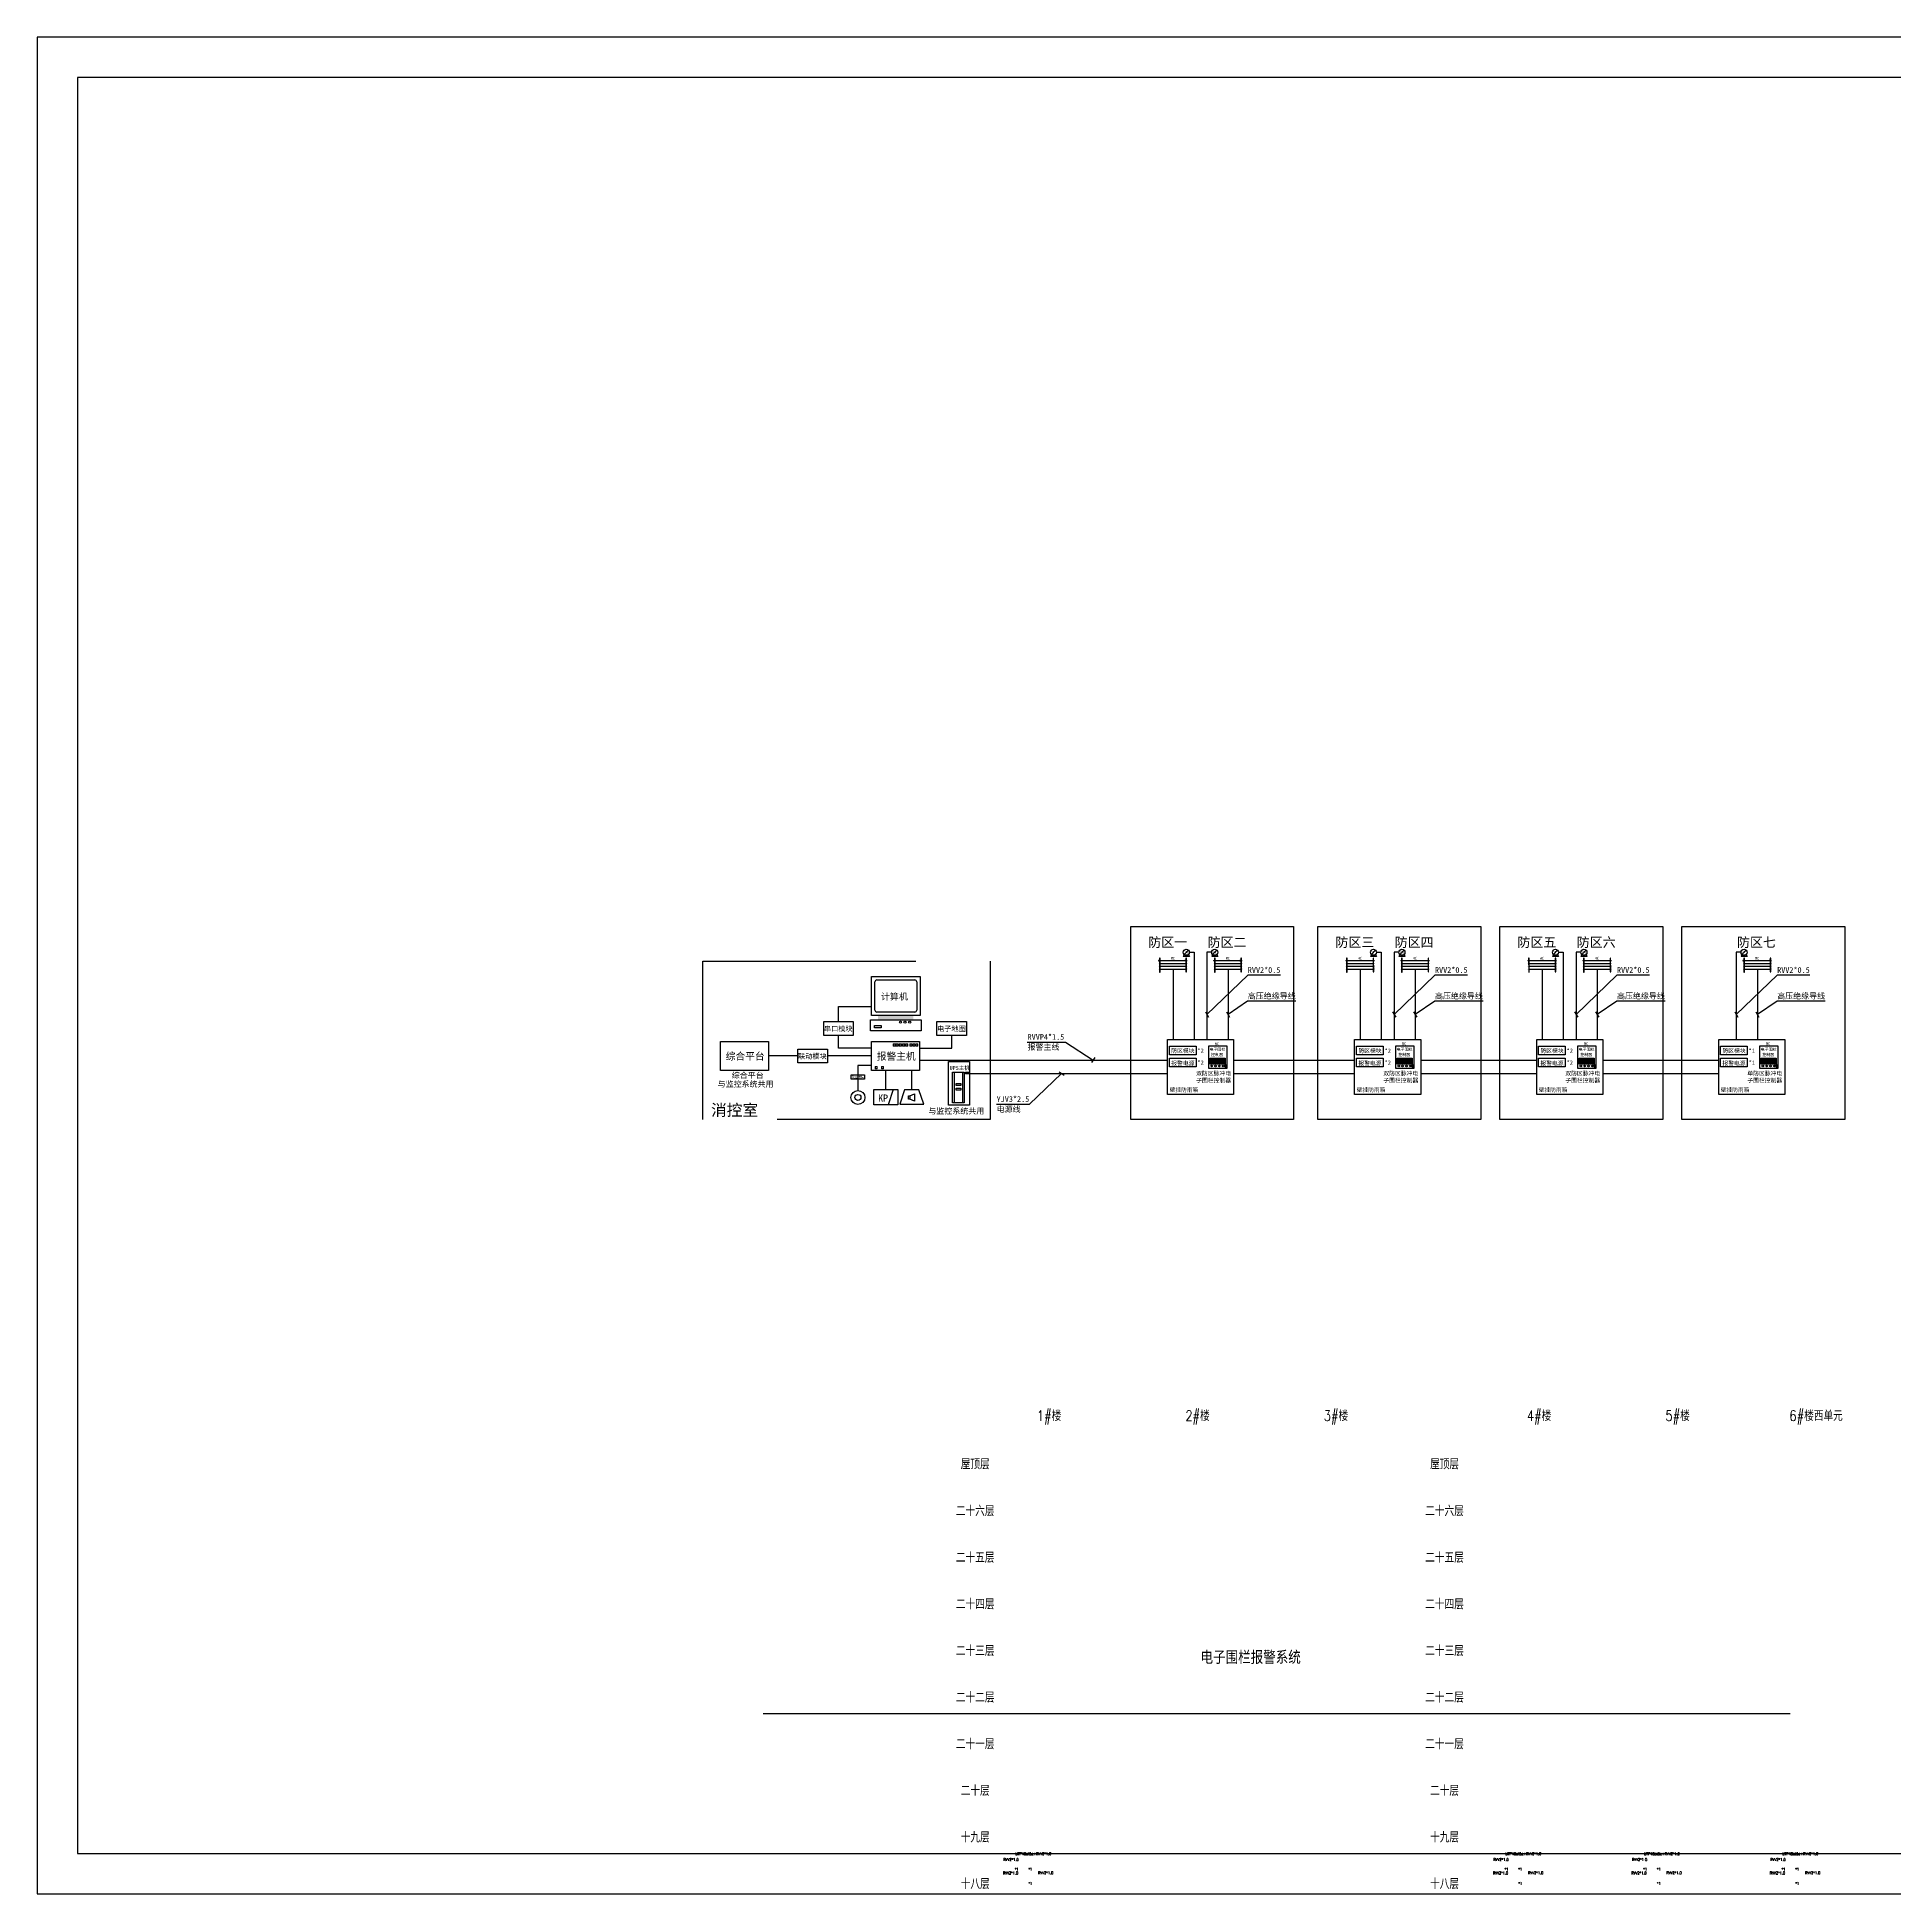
# Model space of a CAD drawing. Extents: x 2114868 to 5528286, y 1846921 to 2016792.
# Drawn here: x 2788352 to 2892991, y 1912227 to 2016792 of the extents above; entities that cross this region are included whole.
import ezdxf
from ezdxf.enums import TextEntityAlignment as Align

# ---------------------------------------------------------------- set-up
doc = ezdxf.new("R2010")
doc.units = 0
doc.header["$LTSCALE"] = 1000
doc.header["$MEASUREMENT"] = 0
doc.linetypes.add('__DASH', pattern=[0.35, 0.25, -0.1])
doc.linetypes.add('ACAD_ISO03W100', pattern=[30, 12, -18])
for name, color, linetype in [('T-EQUP-LIST-PLAN', 3, 'Continuous'), ('周界报警', 42, 'Continuous'), ('智能化', 7, 'Continuous'), ('标题栏', 7, 'Continuous')]:
    doc.layers.add(name, color=color, linetype=linetype)
doc.layers.add('修改（不打印）', color=6, linetype='Continuous', plot=False)
doc.layers.add('弱电', color=7, linetype='Continuous', lineweight=13)
doc.styles.add('-宋体', font='', dxfattribs={"width": 0.8})
doc.styles.add('_TEL_DIM', font='SIMPLEX', dxfattribs={"width": 0.8, "height": 3.5, "bigfont": 'HZTXT'})
doc.styles.add('Roman', font='romans', dxfattribs={"bigfont": 'gbcbig.shx'})
doc.styles.add('黑体', font='simhei.ttf')
doc.styles.get('-宋体').set_extended_font_data('SimSun')

# ---------------------------------------------------------------- blocks, each defined once
blk = doc.blocks.new('87487447')
at = {"layer": '智能化', "color": 1, "lineweight": -3}
blk.add_line((84799586, 93078720), (84799586, 93078305), dxfattribs=at)
for points in [[(84794556, 93081679), (84800365, 93081679), (84800365, 93069717), (84794556, 93069717)], [(84795725, 93078728), (84798884, 93078728), (84798884, 93070375), (84795725, 93070375)], [(84796215, 93078728), (84798416, 93078728), (84798416, 93070375), (84796215, 93070375)], [(84799220, 93078720), (84800250, 93078720), (84800250, 93078305), (84799220, 93078305)], [(84796720, 93075647), (84797957, 93075647), (84797957, 93075068), (84796720, 93075068)], [(84796720, 93074392), (84797957, 93074392), (84797957, 93073813), (84796720, 93073813)]]:
    blk.add_lwpolyline(points, close=True, dxfattribs=at)
at = {"layer": '智能化', "color": 1, "lineweight": 0, "style": '-宋体'}
blk.add_text('UPS主机', height=1074.5, dxfattribs=at).set_placement((84794889, 93079375, 4834))
at = {"layer": '智能化', "color": 0, "lineweight": 0, "style": '-宋体'}
for s, p in [('ON', (84799264, 93078420, -276)), ('OFF', (84799718, 93078420, -276))]:
    blk.add_text(s, height=171.9, dxfattribs=at).set_placement(p)
blk = doc.blocks.new('2453')
at = {"layer": '智能化', "color": 4}
for p, q in [((69213236, 6080210, 2160), (69213236, 6082939, 2160)), ((69213236, 6082939, 2160), (69216640, 6082939, 2160)), ((69213475, 6080587, 2160), (69213475, 6082562, 2160)), ((69213613, 6082700, 2160), (69216263, 6082700, 2160)), ((69216400, 6082562, 2160), (69216400, 6080587, 2160)), ((69216640, 6082939, 2160), (69216640, 6080210, 2160)), ((69216263, 6080449, 2160), (69213613, 6080449, 2160)), ((69216640, 6080210, 2160), (69213236, 6080210, 2160))]:
    blk.add_line(p, q, dxfattribs=at)
at = {"layer": '智能化', "color": 4, "elevation": 2160}
for points in [[(69216717, 6079140), (69213159, 6079140), (69213159, 6079909), (69216717, 6079909)], [(69213909, 6079351), (69213449, 6079351), (69213449, 6079504), (69213909, 6079504)]]:
    blk.add_lwpolyline(points, close=True, dxfattribs=at)
at = {"layer": '智能化', "color": 4}
for centre in [(69215261, 6079741, 2160), (69215578, 6079741, 2160), (69215911, 6079741, 2160)]:
    blk.add_circle(centre, 77.3, dxfattribs=at)
for centre, start, end in [((69213613, 6082562, 2160), 90, 180), ((69216263, 6082562, 2160), 0, 90), ((69213613, 6080587, 2160), 180, 270), ((69216263, 6080587, 2160), 270, 0)]:
    blk.add_arc(centre, 138, start, end, dxfattribs=at)
at = {"layer": '智能化', "color": 4, "linetype": 'Continuous'}
blk.add_solid([(69216156, 6079943, 2160), (69216156, 6080210, 2160), (69213683, 6079943, 2160), (69213683, 6080210, 2160)], dxfattribs=at)
at = {"layer": '智能化', "style": '-宋体'}
blk.add_text('计算机', height=450, dxfattribs=at).set_placement((69213891, 6081307, 4336))
blk = doc.blocks.new('215')
at = {"layer": '智能化', "color": 0, "lineweight": 30}
for radius in [776, 334]:
    blk.add_circle((1169048, -23028), radius, dxfattribs=at)
blk = doc.blocks.new('8746556')
at = {"layer": '智能化', "color": 0, "lineweight": 30}
blk.add_line((695, 258), (842, 258), dxfattribs=at)
for points in [[(-861, 2131), (861, 2131), (861, 0), (-861, 0)], [(-722, 960), (695, 960), (695, 382), (-722, 382)], [(-643, 905), (-583, 905), (-583, 429), (-643, 429)], [(-526, 905), (-467, 905), (-467, 429), (-526, 429)], [(-409, 905), (-350, 905), (-350, 429), (-409, 429)], [(-293, 905), (-234, 905), (-234, 429), (-293, 429)], [(-176, 905), (-117, 905), (-117, 429), (-176, 429)], [(-60, 905), (0, 905), (0, 429), (-60, 429)], [(57, 905), (116, 905), (116, 429), (57, 429)], [(173, 905), (233, 905), (233, 429), (173, 429)], [(290, 905), (349, 905), (349, 429), (290, 429)], [(407, 905), (466, 905), (466, 429), (407, 429)], [(523, 905), (582, 905), (582, 429), (523, 429)], [(695, 343), (842, 343), (842, 108), (695, 108)]]:
    blk.add_lwpolyline(points, close=True, dxfattribs=at)
for centre, radius in [((-579, 222), 88.2), ((-214, 222), 88.2), ((151, 222), 88.2), ((516, 222), 88.2), ((769, 258), 26.7)]:
    blk.add_circle(centre, radius, dxfattribs=at)
at = {"layer": '智能化', "color": 0, "ltscale": 2, "style": '黑体'}
for s, p in [('电子围栏', (-791, 1663, 2)), ('控制器', (-627, 1161, 2))]:
    blk.add_text(s, height=270, dxfattribs=at).set_placement(p)
blk = doc.blocks.new('张力电子围栏报警主机')
at = {"layer": '智能化', "color": 6, "lineweight": 30, "xscale": 0.0004387500000000001, "yscale": 0.0004387500000000001, "zscale": 0.0004387500000000001}
blk.add_blockref('8746556', (0, 0), dxfattribs=at)
at = {"layer": '智能化', "color": 6, "style": '-宋体', "width": 0.8}
blk.add_text('MC', height=0.1239, dxfattribs=at).set_placement((-0.112, 0.965, -0.216))
blk = doc.blocks.new('563')
at = {"layer": '周界报警'}
h = blk.add_hatch(color=0, dxfattribs=at)
edge = h.paths.add_edge_path()
edge.add_line((-2248, 1520), (-2248, 1439))
edge.add_line((-2248, 1439), (-2107, 1439))
edge.add_ellipse((-2146, 1480), major_axis=(55.9, 0.6), ratio=0.999999, start_angle=-46.70929, end_angle=45.6094)
edge.add_line((-2107, 1520), (-2248, 1520))
h.paths.add_polyline_path([(-2248, 1439), (-2248, 1520), (-2355, 1520), (-2355, 1439)])
edge = h.paths.add_edge_path()
edge.add_line((-2495, 1439), (-2355, 1439))
edge.add_line((-2355, 1439), (-2355, 1520))
edge.add_line((-2355, 1520), (-2495, 1520))
edge.add_ellipse((-2456, 1479), major_axis=(55.9, 0.5), ratio=0.999999, start_angle=133.30194, end_angle=225.62063)
h = blk.add_hatch(color=0, dxfattribs=at)
edge = h.paths.add_edge_path()
edge.add_ellipse((-2146, 990), major_axis=(55.9, 0.5), ratio=0.999999, start_angle=-46.70364, end_angle=45.61505)
edge.add_line((-2107, 1030), (-2248, 1030))
edge.add_line((-2248, 1030), (-2248, 950))
edge.add_line((-2248, 950), (-2107, 950))
h.paths.add_polyline_path([(-2355, 1030), (-2355, 950), (-2248, 950), (-2248, 1030)])
edge = h.paths.add_edge_path()
edge.add_line((-2355, 950), (-2355, 1030))
edge.add_line((-2355, 1030), (-2495, 1030))
edge.add_ellipse((-2456, 990), major_axis=(55.9, 0.5), ratio=0.999999, start_angle=133.29367, end_angle=225.61236)
edge.add_line((-2495, 950), (-2355, 950))
h = blk.add_hatch(color=0, dxfattribs=at)
edge = h.paths.add_edge_path()
edge.add_ellipse((-2145, 502), major_axis=(55.9, 0.6), ratio=0.999999, start_angle=-46.70882, end_angle=45.60987)
edge.add_line((-2107, 543), (-2247, 543))
edge.add_line((-2247, 543), (-2247, 462))
edge.add_line((-2247, 462), (-2107, 462))
h.paths.add_polyline_path([(-2355, 543), (-2355, 462), (-2247, 462), (-2247, 543)])
edge = h.paths.add_edge_path()
edge.add_line((-2355, 462), (-2355, 543))
edge.add_line((-2355, 543), (-2495, 542))
edge.add_ellipse((-2456, 502), major_axis=(55.9, 0.5), ratio=0.999999, start_angle=133.30485, end_angle=225.62355)
edge.add_line((-2495, 462), (-2355, 462))
h = blk.add_hatch(color=0, dxfattribs=at)
edge = h.paths.add_edge_path()
edge.add_ellipse((-2145, 7), major_axis=(55.9, 0.5), ratio=0.999999, start_angle=-46.69806, end_angle=45.62063)
edge.add_line((-2107, 47), (-2247, 47))
edge.add_line((-2247, 47), (-2247, -33))
edge.add_line((-2247, -33), (-2107, -33))
h.paths.add_polyline_path([(-2355, 47), (-2355, -33), (-2247, -33), (-2247, 47)])
edge = h.paths.add_edge_path()
edge.add_line((-2355, -33), (-2355, 47))
edge.add_line((-2355, 47), (-2495, 47))
edge.add_ellipse((-2456, 7), major_axis=(55.9, 0.6), ratio=0.999999, start_angle=133.28491, end_angle=225.60361)
edge.add_line((-2495, -33), (-2355, -33))
h = blk.add_hatch(color=0, dxfattribs=at)
edge = h.paths.add_edge_path()
edge.add_line((2345, 1520), (2345, 1439))
edge.add_line((2345, 1439), (2486, 1439))
edge.add_ellipse((2447, 1480), major_axis=(55.9, 0.6), ratio=0.999999, start_angle=-46.71486, end_angle=45.60383)
edge.add_line((2486, 1520), (2345, 1520))
h.paths.add_polyline_path([(2345, 1439), (2345, 1520), (2238, 1520), (2238, 1439)])
edge = h.paths.add_edge_path()
edge.add_line((2098, 1439), (2238, 1439))
edge.add_line((2238, 1439), (2238, 1520))
edge.add_line((2238, 1520), (2098, 1520))
edge.add_ellipse((2137, 1479), major_axis=(55.9, 0.5), ratio=0.999999, start_angle=133.30161, end_angle=225.6203)
h = blk.add_hatch(color=0, dxfattribs=at)
edge = h.paths.add_edge_path()
edge.add_ellipse((2447, 990), major_axis=(55.9, 0.5), ratio=0.999999, start_angle=-46.70355, end_angle=45.61514)
edge.add_line((2486, 1030), (2345, 1030))
edge.add_line((2345, 1030), (2345, 950))
edge.add_line((2345, 950), (2486, 950))
h.paths.add_polyline_path([(2238, 1030), (2238, 950), (2345, 950), (2345, 1030)])
edge = h.paths.add_edge_path()
edge.add_line((2238, 950), (2238, 1030))
edge.add_line((2238, 1030), (2098, 1030))
edge.add_ellipse((2137, 990), major_axis=(55.9, 0.5), ratio=0.999999, start_angle=133.29362, end_angle=225.61232)
edge.add_line((2098, 950), (2238, 950))
h = blk.add_hatch(color=0, dxfattribs=at)
edge = h.paths.add_edge_path()
edge.add_ellipse((2447, 502), major_axis=(55.9, 0.5), ratio=0.999999, start_angle=-46.70633, end_angle=45.61236)
edge.add_line((2486, 543), (2345, 543))
edge.add_line((2345, 543), (2345, 462))
edge.add_line((2345, 462), (2486, 462))
h.paths.add_polyline_path([(2238, 543), (2238, 462), (2345, 462), (2345, 543)])
edge = h.paths.add_edge_path()
edge.add_line((2238, 462), (2238, 543))
edge.add_line((2238, 543), (2098, 542))
edge.add_ellipse((2137, 502), major_axis=(55.9, 0.5), ratio=0.999999, start_angle=133.30782, end_angle=225.62651)
edge.add_line((2098, 462), (2238, 462))
h = blk.add_hatch(color=0, dxfattribs=at)
edge = h.paths.add_edge_path()
edge.add_ellipse((2448, 7), major_axis=(55.9, 0.5), ratio=0.999999, start_angle=-46.69561, end_angle=45.62309)
edge.add_line((2486, 47), (2346, 47))
edge.add_line((2346, 47), (2346, -33))
edge.add_line((2346, -33), (2486, -33))
h.paths.add_polyline_path([(2238, 47), (2238, -33), (2346, -33), (2346, 47)])
edge = h.paths.add_edge_path()
edge.add_line((2238, -33), (2238, 47))
edge.add_line((2238, 47), (2098, 47))
edge.add_ellipse((2137, 7), major_axis=(55.9, 0.6), ratio=0.999999, start_angle=133.27949, end_angle=225.59819)
edge.add_line((2098, -33), (2238, -33))
at = {"layer": '周界报警', "color": 0}
for p, q in [((-2495, 1520), (-2107, 1520)), ((-2107, 1439), (-2495, 1439)), ((-2355, 1907), (-2355, -500)), ((-2247, -500), (-2248, 1908)), ((-2157, 489), (2136, 489)), ((-2154, 1474), (2136, 1474)), ((-2149, 986), (2136, 986)), ((2098, 1520), (2486, 1520)), ((2486, 1439), (2098, 1439)), ((2238, 1908), (2238, -500)), ((2346, -500), (2345, 1909)), ((-2355, -500), (-2247, -500)), ((-2136, 0), (2136, 0)), ((2238, -500), (2346, -500))]:
    blk.add_line(p, q, dxfattribs=at)
for centre, major_axis, start_param, end_param in [((-2456, 1479), (55.9, 0.5), 2.3265577, 3.9378229), ((-2300, 1822), (101, 1), 1.0129109, 2.137623), ((2137, 1479), (55.9, 0.5), 2.3265519, 3.9378171), ((2292, 1823), (101, 1), 1.0129109, 2.137623)]:
    blk.add_ellipse(centre, major_axis=major_axis, ratio=0.999999, start_param=start_param, end_param=end_param, dxfattribs=at)
blk = doc.blocks.new('脉冲电子围栏')
at = {"layer": '智能化', "color": 6, "lineweight": 30, "xscale": 0.0002400000000000001, "yscale": 0.0002400000000000001, "zscale": 0.0002400000000000001, "rotation": 0.135894289664924}
blk.add_blockref('563', (0, 0), dxfattribs=at)
at = {"layer": '智能化', "color": 6, "style": '-宋体', "width": 0.8}
blk.add_text('MC', height=0.1239, dxfattribs=at).set_placement((-0.092, 0.388, -0.216))
blk = doc.blocks.new('32414')
at = {"layer": '智能化', "color": 6, "lineweight": 30, "ltscale": 2000}
blk.add_line((-796, -796), (796, 796), dxfattribs=at)
at = {"layer": '智能化', "color": 6, "lineweight": 30}
for p, q in [((-796, -796), (-1125, -1612)), ((796, -796), (1138, -1612))]:
    blk.add_line(p, q, dxfattribs=at)
blk.add_lwpolyline([(1138, -1612), (-1125, -1612)], dxfattribs=at)
at = {"layer": '智能化', "color": 6, "lineweight": 30, "ltscale": 2000}
blk.add_ellipse((0, 0), major_axis=(-796, 796), ratio=1, start_param=3.9269908, end_param=10.2101761, dxfattribs=at)
at = {"layer": '智能化', "color": 6, "ltscale": 2, "style": '黑体'}
blk.add_text('闪', height=865, dxfattribs=at).set_placement((-627, -472, 7))
blk = doc.blocks.new('Architectural 标题栏')
for p, q in [((34.5, 23), (0, 23)), ((0, 23), (0, 0)), ((34, 22.5), (0.5, 22.5)), ((0.5, 22.5), (0.5, 0.5)), ((0.5, 0.5), (34, 0.5)), ((0, 0), (34.5, 0))]:
    blk.add_line(p, q)
at = {"color": 0, "style": 'Roman', "flags": 8}
for tag, p in [('FNAME', (-0.05, 6)), ('REVDATE', (-0.05, 3)), ('USER', (-0.05, 0))]:
    blk.add_attdef(tag, p, '', height=0.15, rotation=90, dxfattribs=at)

msp = doc.modelspace()

# ---------------------------------------------------------------- linework, layer by layer
at = {"layer": '修改（不打印）', "color": 242, "true_color": 0xcd2027}
msp.add_line((2829248, 1922387), (2887086, 1922387), dxfattribs=at)
at = {"layer": '弱电', "color": 2, "linetype": 'ByBlock'}
for p, q in [((2836567, 1960097), (2836693, 1960097)), ((2836567, 1960097), (2836567, 1959971)), ((2836567, 1959971), (2836693, 1959971)), ((2836584, 1960055), (2836592, 1960055)), ((2836584, 1960055), (2836584, 1960012)), ((2836584, 1960012), (2836592, 1960012)), ((2836592, 1960084), (2836592, 1960055)), ((2836592, 1960084), (2836669, 1960084)), ((2836592, 1960012), (2836592, 1959982)), ((2836592, 1959982), (2836669, 1959982)), ((2836669, 1960084), (2836669, 1960055)), ((2836669, 1960055), (2836678, 1960055)), ((2836669, 1960012), (2836678, 1960012)), ((2836669, 1960012), (2836669, 1959982)), ((2836678, 1960055), (2836678, 1960012)), ((2836693, 1960097), (2836693, 1959971)), ((2836726, 1960097), (2836852, 1960097)), ((2836726, 1960097), (2836726, 1959971)), ((2836726, 1959971), (2836852, 1959971)), ((2836743, 1960055), (2836751, 1960055)), ((2836743, 1960055), (2836743, 1960012)), ((2836743, 1960012), (2836751, 1960012)), ((2836751, 1960084), (2836751, 1960055)), ((2836751, 1960084), (2836828, 1960084)), ((2836751, 1960012), (2836751, 1959982)), ((2836751, 1959982), (2836828, 1959982)), ((2836828, 1960084), (2836828, 1960055)), ((2836828, 1960055), (2836837, 1960055)), ((2836828, 1960012), (2836837, 1960012)), ((2836828, 1960012), (2836828, 1959982)), ((2836837, 1960055), (2836837, 1960012)), ((2836852, 1960097), (2836852, 1959971)), ((2836911, 1960097), (2837038, 1960097)), ((2836911, 1960097), (2836911, 1959971)), ((2836911, 1959971), (2837038, 1959971)), ((2836928, 1960055), (2836937, 1960055)), ((2836928, 1960055), (2836928, 1960012)), ((2836928, 1960012), (2836937, 1960012)), ((2836937, 1960084), (2836937, 1960055)), ((2836937, 1960084), (2837014, 1960084)), ((2836937, 1960012), (2836937, 1959982)), ((2836937, 1959982), (2837014, 1959982)), ((2837014, 1960084), (2837014, 1960055)), ((2837014, 1960055), (2837022, 1960055)), ((2837014, 1960012), (2837022, 1960012)), ((2837014, 1960012), (2837014, 1959982)), ((2837022, 1960055), (2837022, 1960012)), ((2837038, 1960097), (2837038, 1959971)), ((2837096, 1960097), (2837222, 1960097)), ((2837096, 1960097), (2837096, 1959971)), ((2837096, 1959971), (2837222, 1959971)), ((2837113, 1960055), (2837121, 1960055)), ((2837113, 1960055), (2837113, 1960012)), ((2837113, 1960012), (2837121, 1960012)), ((2837121, 1960084), (2837121, 1960055)), ((2837121, 1960084), (2837198, 1960084)), ((2837121, 1960012), (2837121, 1959982)), ((2837121, 1959982), (2837198, 1959982)), ((2837198, 1960084), (2837198, 1960055)), ((2837198, 1960055), (2837207, 1960055)), ((2837198, 1960012), (2837207, 1960012)), ((2837198, 1960012), (2837198, 1959982)), ((2837207, 1960055), (2837207, 1960012)), ((2837222, 1960097), (2837222, 1959971)), ((2837265, 1960097), (2837391, 1960097)), ((2837265, 1960097), (2837265, 1959971)), ((2837265, 1959971), (2837391, 1959971)), ((2837282, 1960055), (2837290, 1960055)), ((2837282, 1960055), (2837282, 1960012)), ((2837282, 1960012), (2837290, 1960012)), ((2837290, 1960084), (2837290, 1960055)), ((2837290, 1960084), (2837367, 1960084)), ((2837290, 1960012), (2837290, 1959982)), ((2837290, 1959982), (2837367, 1959982)), ((2837367, 1960084), (2837367, 1960055)), ((2837367, 1960055), (2837376, 1960055)), ((2837367, 1960012), (2837376, 1960012)), ((2837367, 1960012), (2837367, 1959982)), ((2837376, 1960055), (2837376, 1960012)), ((2837391, 1960097), (2837391, 1959971)), ((2837503, 1960097), (2837629, 1960097)), ((2837503, 1960097), (2837503, 1959971)), ((2837503, 1959971), (2837629, 1959971)), ((2837520, 1960055), (2837528, 1960055)), ((2837520, 1960055), (2837520, 1960012)), ((2837520, 1960012), (2837528, 1960012)), ((2837528, 1960084), (2837528, 1960055)), ((2837528, 1960084), (2837605, 1960084)), ((2837528, 1960012), (2837528, 1959982)), ((2837528, 1959982), (2837605, 1959982)), ((2837605, 1960084), (2837605, 1960055)), ((2837605, 1960055), (2837614, 1960055)), ((2837605, 1960012), (2837614, 1960012)), ((2837605, 1960012), (2837605, 1959982)), ((2837614, 1960055), (2837614, 1960012)), ((2837629, 1960097), (2837629, 1959971)), ((2837672, 1960097), (2837798, 1960097)), ((2837672, 1960097), (2837672, 1959971)), ((2837672, 1959971), (2837798, 1959971)), ((2837689, 1960055), (2837698, 1960055)), ((2837689, 1960055), (2837689, 1960012)), ((2837689, 1960012), (2837698, 1960012)), ((2837698, 1960084), (2837698, 1960055)), ((2837698, 1960084), (2837774, 1960084)), ((2837698, 1960012), (2837698, 1959982)), ((2837698, 1959982), (2837774, 1959982)), ((2837774, 1960084), (2837774, 1960055)), ((2837774, 1960055), (2837783, 1960055)), ((2837774, 1960012), (2837783, 1960012)), ((2837774, 1960012), (2837774, 1959982)), ((2837783, 1960055), (2837783, 1960012)), ((2837798, 1960097), (2837798, 1959971)), ((2837837, 1960097), (2837963, 1960097)), ((2837837, 1960097), (2837837, 1959971)), ((2837837, 1959971), (2837963, 1959971)), ((2837854, 1960055), (2837862, 1960055)), ((2837854, 1960055), (2837854, 1960012)), ((2837854, 1960012), (2837862, 1960012)), ((2837862, 1960084), (2837862, 1960055)), ((2837862, 1960084), (2837939, 1960084)), ((2837862, 1960012), (2837862, 1959982)), ((2837862, 1959982), (2837939, 1959982)), ((2837939, 1960084), (2837939, 1960055)), ((2837939, 1960055), (2837948, 1960055)), ((2837939, 1960012), (2837948, 1960012)), ((2837939, 1960012), (2837939, 1959982)), ((2837948, 1960055), (2837948, 1960012)), ((2837963, 1960097), (2837963, 1959971)), ((2835550, 1958820, 1735), (2835677, 1958820, 1735)), ((2835550, 1958820, 1735), (2835550, 1958693, 1735)), ((2835550, 1958693, 1735), (2835677, 1958693, 1735)), ((2835567, 1958778, 1735), (2835576, 1958778, 1735)), ((2835567, 1958778, 1735), (2835567, 1958735, 1735)), ((2835567, 1958735, 1735), (2835576, 1958735, 1735)), ((2835576, 1958807, 1735), (2835576, 1958778, 1735)), ((2835576, 1958807, 1735), (2835653, 1958807, 1735)), ((2835576, 1958735, 1735), (2835576, 1958704, 1735)), ((2835576, 1958704, 1735), (2835653, 1958704, 1735)), ((2835653, 1958807, 1735), (2835653, 1958778, 1735)), ((2835653, 1958778, 1735), (2835661, 1958778, 1735)), ((2835653, 1958735, 1735), (2835661, 1958735, 1735)), ((2835653, 1958735, 1735), (2835653, 1958704, 1735)), ((2835661, 1958778, 1735), (2835661, 1958735, 1735)), ((2835677, 1958820, 1735), (2835677, 1958693, 1735)), ((2835903, 1958820, 1735), (2836030, 1958820, 1735)), ((2835903, 1958820, 1735), (2835903, 1958693, 1735)), ((2835903, 1958693, 1735), (2836030, 1958693, 1735)), ((2835920, 1958778, 1735), (2835929, 1958778, 1735)), ((2835920, 1958778, 1735), (2835920, 1958735, 1735)), ((2835920, 1958735, 1735), (2835929, 1958735, 1735)), ((2835929, 1958807, 1735), (2835929, 1958778, 1735)), ((2835929, 1958807, 1735), (2836006, 1958807, 1735)), ((2835929, 1958735, 1735), (2835929, 1958704, 1735)), ((2835929, 1958704, 1735), (2836006, 1958704, 1735)), ((2836006, 1958807, 1735), (2836006, 1958778, 1735)), ((2836006, 1958778, 1735), (2836014, 1958778, 1735)), ((2836006, 1958735, 1735), (2836014, 1958735, 1735)), ((2836006, 1958735, 1735), (2836006, 1958704, 1735)), ((2836014, 1958778, 1735), (2836014, 1958735, 1735)), ((2836030, 1958820, 1735), (2836030, 1958693, 1735))]:
    msp.add_line(p, q, dxfattribs=at)
at = {"layer": '智能化', "color": 1}
for p, q in [((2853252, 1965253), (2853520, 1965253)), ((2853520, 1965253), (2853520, 1960340)), ((2854244, 1965253), (2854244, 1960340)), ((2854512, 1965253), (2854244, 1965253)), ((2863794, 1965253), (2864063, 1965253)), ((2864063, 1965253), (2864063, 1960340)), ((2864786, 1965253), (2864786, 1960340)), ((2865055, 1965253), (2864786, 1965253)), ((2874046, 1965253), (2874314, 1965253)), ((2874314, 1965253), (2874314, 1960340)), ((2875038, 1965253), (2875038, 1960340)), ((2875307, 1965253), (2875038, 1965253)), ((2884062, 1965253), (2884062, 1960340)), ((2884331, 1965253), (2884062, 1965253)), ((2844253, 1956694, 4310), (2846054, 1958432, 3469))]:
    msp.add_line(p, q, dxfattribs=at)
at = {"layer": '智能化', "color": 6}
for p, q in [((2852334, 1964306), (2852334, 1960340)), ((2855430, 1964306), (2855430, 1960340)), ((2862876, 1964306), (2862876, 1960340)), ((2865972, 1964306), (2865972, 1960340)), ((2873128, 1964306), (2873128, 1960340)), ((2876224, 1964306), (2876224, 1960340)), ((2885248, 1964306), (2885248, 1960340))]:
    msp.add_line(p, q, dxfattribs=at)
at = {"layer": '智能化', "color": 1, "lineweight": -3}
for p, q in [((2856538, 1963965), (2854244, 1961750)), ((2858381, 1963965), (2856538, 1963965)), ((2867080, 1963965), (2864786, 1961750)), ((2868923, 1963965), (2867080, 1963965)), ((2877332, 1963965), (2875038, 1961750)), ((2879175, 1963965), (2877332, 1963965)), ((2886356, 1963965), (2884062, 1961750)), ((2888199, 1963965), (2886356, 1963965)), ((2856536, 1962503), (2855430, 1961750)), ((2859256, 1962503), (2856536, 1962503)), ((2867079, 1962503), (2865972, 1961750)), ((2869799, 1962503), (2867079, 1962503)), ((2877331, 1962503), (2876224, 1961750)), ((2880051, 1962503), (2877331, 1962503)), ((2886355, 1962503), (2885248, 1961750)), ((2889075, 1962503), (2886355, 1962503)), ((2854153, 1961891), (2854335, 1961608)), ((2855339, 1961891), (2855521, 1961608)), ((2864695, 1961891), (2864877, 1961608)), ((2865881, 1961891), (2866063, 1961608)), ((2874947, 1961891), (2875129, 1961608)), ((2876133, 1961891), (2876315, 1961608)), ((2883971, 1961891), (2884153, 1961608)), ((2885157, 1961891), (2885339, 1961608)), ((2844126, 1960196, 3469), (2846282, 1960196, 3469)), ((2846282, 1960196, 3469), (2847830, 1959179, 2961)), ((2847921, 1959321, 2961), (2847739, 1959038, 2961)), ((2845913, 1958523, 3469), (2846196, 1958341, 3469)), ((2842385, 1956694, 4310), (2844253, 1956694, 4310))]:
    msp.add_line(p, q, dxfattribs=at)
at = {"layer": '智能化', "color": 6, "lineweight": 30}
for p, q in [((2833494, 1962205, 3122), (2835353, 1962205, 3122)), ((2833494, 1961349, 3122), (2833494, 1962205, 3122)), ((2833494, 1959845, 1735), (2833494, 1960573, 1735)), ((2839865, 1959845, 1735), (2839865, 1960573, 3122)), ((2831206, 1959413, 347), (2829549, 1959413, 347)), ((2835348, 1959413, 1735), (2832863, 1959413, 347)), ((2835348, 1959845, 1735), (2833494, 1959845, 1735)), ((2835348, 1958882, 1735), (2834585, 1958882, 1735)), ((2834585, 1958882, 1735), (2834585, 1957471, 4230)), ((2838058, 1959845, 1735), (2839865, 1959845, 1735)), ((2838058, 1959180, 1735), (2849147, 1959180)), ((2849147, 1959180, 315), (2852022, 1959180)), ((2855742, 1959180, 995), (2862564, 1959180, 39)), ((2866285, 1959180), (2872816, 1959180, -916)), ((2876536, 1959180), (2883068, 1959180, -916)), ((2836160, 1957535, -867), (2836160, 1958619, -867)), ((2837615, 1957516, 1735), (2837615, 1958600, 1735))]:
    msp.add_line(p, q, dxfattribs=at)
at = {"layer": '智能化', "color": 6, "lineweight": -3}
for p, q in [((2832665, 1960573, 3122), (2832665, 1961349, 3122)), ((2832665, 1961349, 3122), (2834322, 1961349, 3122)), ((2834322, 1961349, 3122), (2834322, 1960573, 3122)), ((2839037, 1960573, 3122), (2839037, 1961349, 3122)), ((2839037, 1961349, 3122), (2840694, 1961349, 3122)), ((2840694, 1961349, 3122), (2840694, 1960573, 3122)), ((2826839, 1958600, 347), (2826839, 1960226, 347)), ((2826839, 1960226, 347), (2829549, 1960226, 347)), ((2829549, 1960226, 347), (2829549, 1958600, 347)), ((2834322, 1960573, 3122), (2832665, 1960573, 3122)), ((2835348, 1960226, 1735), (2838058, 1960226, 1735)), ((2835348, 1958600, 1735), (2835348, 1960226, 1735)), ((2838058, 1960226, 1735), (2838058, 1958600, 1735)), ((2840694, 1960573, 3122), (2839037, 1960573, 3122)), ((2831206, 1959025, 347), (2831206, 1959801, 347)), ((2831206, 1959801, 347), (2832863, 1959801, 347)), ((2832863, 1959025, 347), (2831206, 1959025, 347)), ((2832863, 1959801, 347), (2832863, 1959025, 347)), ((2829549, 1958600, 347), (2826839, 1958600, 347)), ((2838058, 1958600, 1735), (2835348, 1958600, 1735)), ((2835482, 1957535, -867), (2836837, 1957535, -867)), ((2835482, 1956659, -867), (2835482, 1957535, -867)), ((2836566, 1957535, -867), (2836295, 1956659, -867)), ((2836837, 1957535, -867), (2836837, 1956659, -867)), ((2837209, 1957516, 1735), (2836938, 1956703, 1735)), ((2838022, 1957516, 1735), (2837209, 1957516, 1735)), ((2837435, 1957177, 1735), (2837503, 1957177, 1735)), ((2837435, 1956974, 1735), (2837435, 1957177, 1735)), ((2837503, 1956974, 1735), (2837435, 1956974, 1735)), ((2837503, 1957177, 1735), (2837774, 1957279, 1735)), ((2837503, 1957177, 1735), (2837503, 1956974, 1735)), ((2837774, 1956872, 1735), (2837503, 1956974, 1735)), ((2837774, 1957279, 1735), (2837774, 1956872, 1735)), ((2838293, 1956703, 1735), (2838022, 1957516, 1735)), ((2836837, 1956659, -867), (2835482, 1956659, -867)), ((2836938, 1956703, 1735), (2838293, 1956703, 1735))]:
    msp.add_line(p, q, dxfattribs=at)
at = {"layer": '智能化', "color": 1, "lineweight": 30}
for p, q in [((2840873, 1958432, 3469), (2848229, 1958432, 3469)), ((2848229, 1958432, 3469), (2852022, 1958432)), ((2855742, 1958432, 3469), (2862564, 1958432, 3469)), ((2866285, 1958432, 2474), (2872816, 1958432, 2474)), ((2876536, 1958432, 2474), (2883068, 1958432, 2474))]:
    msp.add_line(p, q, dxfattribs=at)
at = {"layer": '智能化', "color": 9, "linetype": 'ACAD_ISO03W100', "lineweight": -3}
for points in [[(2849954, 1966710), (2859124, 1966710), (2859124, 1955834), (2849954, 1955834)], [(2860496, 1966710), (2869666, 1966710), (2869666, 1955834), (2860496, 1955834)], [(2870748, 1966710), (2879918, 1966710), (2879918, 1955834), (2870748, 1955834)], [(2881000, 1966710), (2890169, 1966710), (2890169, 1955834), (2881000, 1955834)]]:
    msp.add_lwpolyline(points, close=True, dxfattribs=at)
at = {"layer": '智能化', "color": 9, "linetype": 'ACAD_ISO03W100', "lineweight": -3, "elevation": 3469}
msp.add_lwpolyline([(2825846, 1964752), (2842034, 1964752), (2842034, 1955834), (2825846, 1955834)], close=True, dxfattribs=at)
at = {"layer": '智能化', "color": 6, "lineweight": 30}
for points in [[(2852022, 1960340), (2855742, 1960340), (2855742, 1957236), (2852022, 1957236)], [(2862564, 1960340), (2866285, 1960340), (2866285, 1957236), (2862564, 1957236)], [(2872816, 1960340), (2876536, 1960340), (2876536, 1957236), (2872816, 1957236)], [(2883068, 1960340), (2886788, 1960340), (2886788, 1957236), (2883068, 1957236)]]:
    msp.add_lwpolyline(points, close=True, dxfattribs=at)
at = {"layer": '智能化', "color": 6, "lineweight": -3}
for points, elevation in [([(2852129, 1959966), (2853635, 1959966), (2853635, 1959479), (2852129, 1959479)], 7349), ([(2862672, 1959966), (2864177, 1959966), (2864177, 1959479), (2862672, 1959479)], 7349), ([(2872924, 1959966), (2874429, 1959966), (2874429, 1959479), (2872924, 1959479)], 7349), ([(2883175, 1959966), (2884681, 1959966), (2884681, 1959479), (2883175, 1959479)], 7349), ([(2852129, 1959294), (2853635, 1959294), (2853635, 1958807), (2852129, 1958807)], 7349), ([(2862672, 1959294), (2864177, 1959294), (2864177, 1958807), (2862672, 1958807)], 7349), ([(2872924, 1959294), (2874429, 1959294), (2874429, 1958807), (2872924, 1958807)], 7349), ([(2883175, 1959294), (2884681, 1959294), (2884681, 1958807), (2883175, 1958807)], 7349), ([(2834209, 1958350), (2834961, 1958350), (2834961, 1958107), (2834209, 1958107)], 1735)]:
    msp.add_lwpolyline(points, close=True, dxfattribs=dict(at, elevation=elevation))

# ---------------------------------------------------------------- block references
at = {"layer": '周界报警', "color": 1, "xscale": 0.1512000000000001, "yscale": 0.1512000000000001, "zscale": 0.1512000000000001}
for p in [(2853081, 1965253), (2854683, 1965253), (2863624, 1965253), (2865225, 1965253), (2873876, 1965253), (2875477, 1965253), (2884501, 1965253)]:
    msp.add_blockref('32414', p, dxfattribs=at)
at = {"layer": '智能化', "xscale": 1350, "yscale": 1350, "zscale": 1350}
for name, p in [('脉冲电子围栏', (2852334, 1964306)), ('脉冲电子围栏', (2855430, 1964306)), ('脉冲电子围栏', (2862876, 1964306)), ('脉冲电子围栏', (2865972, 1964306)), ('脉冲电子围栏', (2873128, 1964306)), ('脉冲电子围栏', (2876224, 1964306)), ('脉冲电子围栏', (2885248, 1964306)), ('张力电子围栏报警主机', (2854852, 1958718)), ('张力电子围栏报警主机', (2865394, 1958718)), ('张力电子围栏报警主机', (2875646, 1958718)), ('张力电子围栏报警主机', (2885898, 1958718))]:
    msp.add_blockref(name, p, dxfattribs=at)
at = {"layer": '智能化', "color": 1, "lineweight": -3, "xscale": 0.8029775096504018, "yscale": 0.8029775096504018, "zscale": 0.8029775096504018}
msp.add_blockref('2453', (-52741318, -2920575, 1735), dxfattribs=at)
at = {"layer": '智能化', "lineweight": -3, "xscale": 0.2055622425087495, "yscale": 0.2055622425087495, "zscale": 0.2055622425087495}
msp.add_blockref('87487447', (-14590880, -17174975, 3469), dxfattribs=at)
at = {"layer": '智能化', "color": 6, "lineweight": 30, "xscale": 0.5050664180698805, "yscale": 0.5050664180698805, "zscale": 0.5050664180698805}
msp.add_blockref('215', (2244138, 1968710, 4230), dxfattribs=at)
at = {"layer": '标题栏', "xscale": 4546.315942272297, "yscale": 4546.315942272297, "zscale": 4546.315942272297}
msp.add_blockref('Architectural 标题栏', (2788352, 1912227), dxfattribs=at)

# ---------------------------------------------------------------- texts
at = {"layer": 'T-EQUP-LIST-PLAN', "style": '_TEL_DIM', "width": 0.8}
for s, p in [('1#楼', (2845355, 1939111)), ('2#楼', (2853713, 1939111)), ('3#楼', (2861513, 1939111)), ('4#楼', (2872955, 1939111)), ('5#楼', (2880755, 1939111)), ('6#楼西单元', (2888555, 1939111)), ('屋顶层', (2841189, 1936444)), ('屋顶层', (2867627, 1936444)), ('二十六层', (2841189, 1933819)), ('二十六层', (2867627, 1933819)), ('二十五层', (2841189, 1931194)), ('二十五层', (2867627, 1931194)), ('二十四层', (2841189, 1928569)), ('二十四层', (2867627, 1928569)), ('二十三层', (2841189, 1925944)), ('二十三层', (2867627, 1925944)), ('二十二层', (2841189, 1923319)), ('二十二层', (2867627, 1923319)), ('二十一层', (2841189, 1920694)), ('二十一层', (2867627, 1920694)), ('二十层', (2841189, 1918069)), ('二十层', (2867627, 1918069)), ('十九层', (2841189, 1915444)), ('十九层', (2867627, 1915444)), ('十八层', (2841189, 1912819)), ('十八层', (2867627, 1912819))]:
    msp.add_text(s, height=590, dxfattribs=at).set_placement(p, align=Align.MIDDLE)
at = {"layer": '修改（不打印）', "color": 242, "linetype": '__DASH', "true_color": 0xcd2027, "insert": (2853882, 1925890), "char_height": 647, "attachment_point": 1, "style": '_TEL_DIM'}
msp.add_mtext('{\\fSimSun|b0|i0|c134|p2;电子围栏报警系统}', dxfattribs=at)
at = {"layer": '智能化', "color": 0, "lineweight": 0, "style": '-宋体', "width": 1}
for s, height, p in [('防区一', 535.3, (2850938, 1965551)), ('防区二', 535.3, (2854280, 1965551)), ('防区三', 535.3, (2861481, 1965551)), ('防区四', 535.3, (2864822, 1965551)), ('防区五', 535.3, (2871732, 1965551)), ('防区六', 535.3, (2875074, 1965551)), ('防区七', 535.3, (2884098, 1965551)), ('RVV2*0.5', 321.2, (2856546, 1964095, 1181)), ('RVV2*0.5', 321.2, (2867088, 1964095, 1181)), ('RVV2*0.5', 321.2, (2877340, 1964095, 1181)), ('RVV2*0.5', 321.2, (2886364, 1964095, 1181)), ('高压绝缘导线', 321.2, (2856544, 1962634, 1181)), ('高压绝缘导线', 321.2, (2867087, 1962634, 1181)), ('高压绝缘导线', 321.2, (2877339, 1962634, 1181)), ('高压绝缘导线', 321.2, (2886363, 1962634, 1181)), ('报警主线', 321.2, (2844139, 1959758, 4650)), ('RVVP4*1.5', 321.2, (2844142, 1960327, 4650)), ('与监控系统共用', 321.2, (2826681, 1957670, 4103)), ('综合平台', 321.2, (2827475, 1958163, 4103)), ('消控室', 647.1, (2826314, 1956046, 6380)), ('YJV3*2.5', 321.2, (2842398, 1956825, 5491)), ('与监控系统共用', 321.2, (2838554, 1956152, 5491)), ('电源线', 321.2, (2842398, 1956256, 5491))]:
    msp.add_text(s, height=height, dxfattribs=at).set_placement(p)
at = {"layer": '智能化', "style": '-宋体', "width": 1}
for s, height, p in [('串口模块', 289.1, (2832671, 1960802, 4520)), ('电子地图', 289.1, (2839042, 1960802, 4520)), ('联动模块', 289.1, (2831211, 1959255, 1744)), ('KP', 406.5, (2835727, 1956838, -867))]:
    msp.add_text(s, height=height, dxfattribs=at).set_placement(p)
at = {"layer": '智能化', "color": 0, "lineweight": 0, "style": '-宋体', "width": 1}
for s, p in [('综合平台', (2828233, 1959198, 347)), ('报警主机', (2836742, 1959198, 1735))]:
    msp.add_text(s, height=401.5, dxfattribs=at).set_placement(p, align=Align.CENTER)
at = {"layer": '智能化', "color": 6, "lineweight": 0, "style": '-宋体', "width": 1}
for s, height, p in [('报警电源', 234.2, (2852886, 1958887, 7060)), ('防区模块', 234.2, (2852886, 1959596, 7060)), ('*2', 234.2, (2853886, 1959596, 7060)), ('*2', 234.2, (2853886, 1958924, 7060)), ('报警电源', 234.2, (2863428, 1958887, 7060)), ('防区模块', 234.2, (2863428, 1959596, 7060)), ('*2', 234.2, (2864428, 1959596, 7060)), ('*2', 234.2, (2864428, 1958924, 7060)), ('报警电源', 234.2, (2873680, 1958887, 7060)), ('防区模块', 234.2, (2873680, 1959596, 7060)), ('*2', 234.2, (2874680, 1959596, 7060)), ('*2', 234.2, (2874680, 1958924, 7060)), ('报警电源', 234.2, (2883932, 1958887, 7060)), ('防区模块', 234.2, (2883932, 1959596, 7060)), ('*1', 234.2, (2884932, 1959596, 7060)), ('*1', 234.2, (2884932, 1958924, 7060)), ('防区模块', 117.1, (2834587, 1958166, 1590)), ('双防区脉冲电', 234.2, (2854618, 1958318, 7060)), ('子围栏控制器', 234.2, (2854618, 1957923, 7060)), ('双防区脉冲电', 234.2, (2865161, 1958318, 7060)), ('子围栏控制器', 234.2, (2865161, 1957923, 7060)), ('双防区脉冲电', 234.2, (2875412, 1958318, 7060)), ('子围栏控制器', 234.2, (2875412, 1957923, 7060)), ('子围栏控制器', 234.2, (2885664, 1957923, 7060)), ('单防区脉冲电', 234.2, (2885664, 1958318, 7060))]:
    msp.add_text(s, height=height, dxfattribs=at).set_placement(p, align=Align.CENTER)
at = {"layer": '智能化', "color": 3, "lineweight": 0, "style": '-宋体', "width": 1}
for p in [(2852949, 1957393, 6951), (2863491, 1957393, 6951), (2873743, 1957393, 6951), (2883994, 1957393, 6951)]:
    msp.add_text('壁挂防雨箱', height=230.6, dxfattribs=at).set_placement(p, align=Align.CENTER)
at = {"layer": '智能化', "color": 120, "style": '_TEL_DIM', "width": 0.8}
for s, height, p in [('RVV2*1.0', 156.8, (2842782, 1914078)), ('UTP4Cat5e+RVV2*1.0', 156.79, (2843457, 1914405)), ('RVV2*1.0', 156.8, (2870382, 1914078)), ('UTP4Cat5e+RVV2*1.0', 156.79, (2871057, 1914405)), ('RVV2*1.0', 156.8, (2878182, 1914078)), ('UTP4Cat5e+RVV2*1.0', 156.79, (2878857, 1914405)), ('RVV2*1.0', 156.8, (2885982, 1914078)), ('UTP4Cat5e+RVV2*1.0', 156.79, (2886657, 1914405)), ('RVV2*1.0', 156.8, (2842752, 1913319)), ('RVV2*1.0', 156.8, (2844732, 1913330)), ('RVV2*1.0', 156.8, (2870352, 1913319)), ('RVV2*1.0', 156.8, (2872332, 1913330)), ('RVV2*1.0', 156.8, (2878152, 1913319)), ('RVV2*1.0', 156.8, (2880132, 1913330)), ('RVV2*1.0', 156.8, (2885952, 1913319)), ('RVV2*1.0', 156.8, (2887932, 1913330))]:
    msp.add_text(s, height=height, dxfattribs=at).set_placement(p)
at = {"layer": '智能化', "color": 3, "style": '_TEL_DIM', "width": 0.8}
for p in [(2843414, 1913534), (2844184, 1913534), (2844184, 1912734), (2871014, 1913534), (2871784, 1913534), (2871784, 1912734), (2878814, 1913534), (2879584, 1913534), (2879584, 1912734), (2886614, 1913534), (2887384, 1913534), (2887384, 1912734)]:
    msp.add_text('*1', height=156.8, dxfattribs=at).set_placement(p)

doc.saveas('drawing.dxf')
